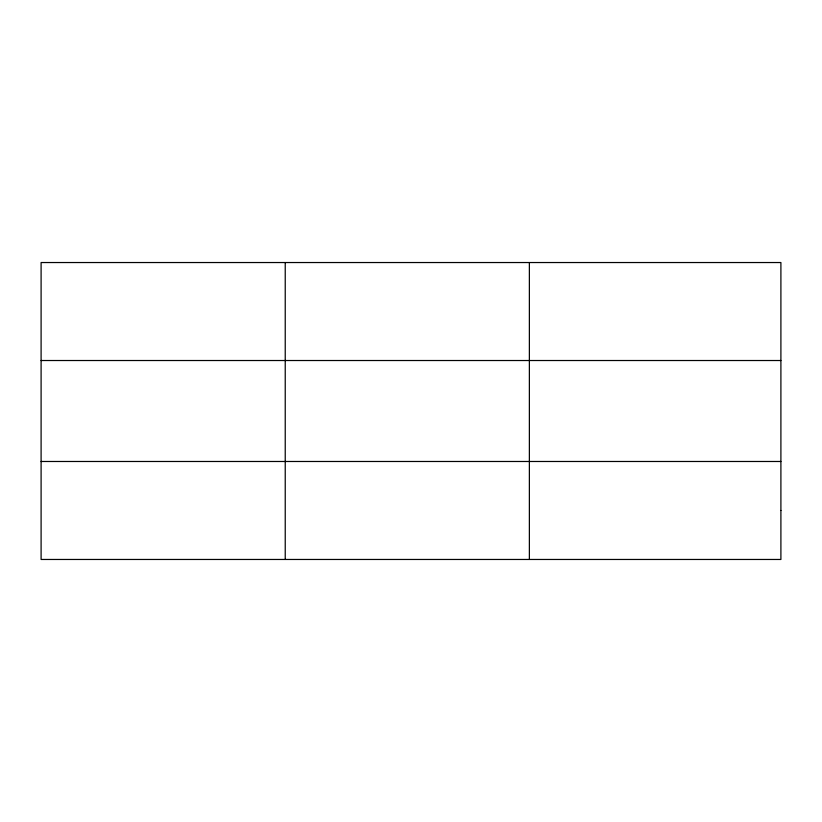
<?xml version="1.0" encoding="UTF-8"?>
<svg xmlns="http://www.w3.org/2000/svg" width="822" height="822" viewBox="0 0 822 822"><rect width="100%" height="100%" fill="white"/><g stroke="black" fill="none" stroke-linecap="round" stroke-linejoin="round"><path stroke-width="1.23" d="M285.234 262.537L285.234 559.463M529.368 262.537L529.368 559.463M41.1 360.519L780.9 360.519M41.1 461.481L780.9 461.481M780.9 510.472L780.9 559.463L41.1 559.463L41.1 262.537L780.9 262.537L780.9 510.472"/></g></svg>
